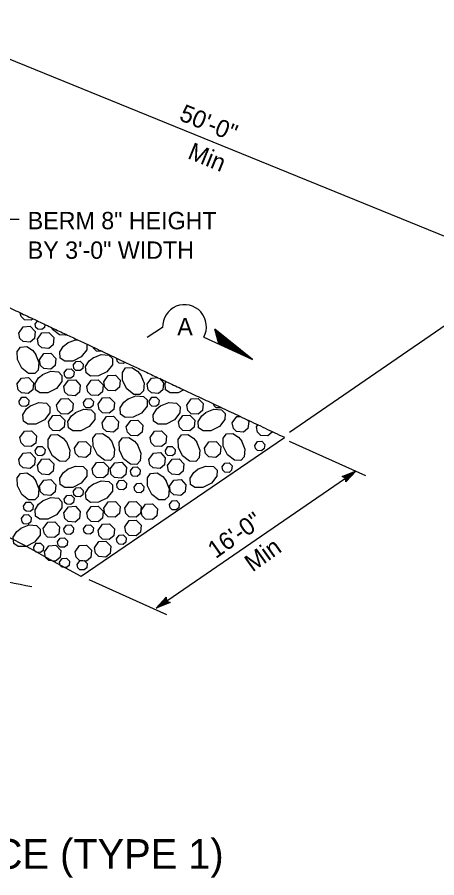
# Model space of a CAD drawing. Extents: x -894 to 866, y -472 to 714.
# Drawn here: x -441.1 to -271.9, y -94.2 to 252.8 of the extents above; entities that cross this region are included whole.
import ezdxf

# ---------------------------------------------------------------- set-up
doc = ezdxf.new("R2010")
doc.units = 0
for name, color, linetype in [('df_FLOW-LINE', 7, 'Continuous'), ('pp_PRESENTATION', 7, 'Continuous'), ('temp_CONSTRUCTION', 7, 'Continuous'), ('temp_CONSTRUCTION-anno', 7, 'Continuous')]:
    doc.layers.add(name, color=color, linetype=linetype)

msp = doc.modelspace()

# ---------------------------------------------------------------- linework, layer by layer
at = {"layer": 'df_FLOW-LINE'}
msp.add_spline([(-435.15, 23.08), (-473.16, 29.67), (-494.19, 31.24)], degree=3, dxfattribs=at)
at = {"layer": 'pp_PRESENTATION'}
for p, q in [((-382.42, 127.67), (-388.59, 123.69)), ((-346.16, 114.77), (-361.31, 127.06)), ((-359.78, 121.05), (-361.31, 127.06)), ((-347.57, 115.42), (-361.15, 126.43)), ((-348.98, 116.07), (-361, 125.81)), ((-350.39, 116.72), (-360.84, 125.19)), ((-365.83, 123.83), (-346.16, 114.77)), ((-351.81, 117.37), (-360.68, 124.57)), ((-353.22, 118.02), (-360.52, 123.94)), ((-354.63, 118.67), (-360.36, 123.32)), ((-356.04, 119.32), (-360.2, 122.7)), ((-357.45, 119.97), (-360.04, 122.07)), ((-358.87, 120.62), (-359.89, 121.45))]:
    msp.add_line(p, q, dxfattribs=at)
msp.add_arc((-373.59, 128.04), 8.83, 331.4936, 182.464, dxfattribs=at)
at = {"layer": 'temp_CONSTRUCTION'}
msp.add_line((-415.29, 27.46), (-333.26, 83.38), dxfattribs=at)
for points in [[(-434.65, 131.18), (-435.37, 130.57), (-438.18, 130.77), (-439.51, 132.06), (-439.81, 133.61)], [(-433.81, 129.06), (-432.9, 130.35)], [(-429.9, 128.94), (-430.02, 127.73), (-431.07, 126.85), (-432.76, 126.97), (-433.55, 127.74), (-433.81, 129.06)], [(-440.44, 125.45), (-438.65, 127.99), (-435.81, 128.15), (-433.83, 126.1), (-434.11, 123.22), (-435.87, 121.76), (-438.68, 121.97), (-440.01, 123.25), (-440.44, 125.45)], [(-432.9, 122.94), (-431.12, 125.47), (-428.27, 125.63), (-426.29, 123.58), (-426.58, 120.71), (-428.34, 119.24), (-431.15, 119.45), (-432.47, 120.73), (-432.9, 122.93)], [(-421.29, 124.88), (-421.55, 124.61), (-424.03, 124.66), (-426.86, 126.87), (-427.27, 127.7)], [(-412.97, 120.96), (-413.02, 118.63), (-415.23, 115.81), (-418.64, 114.1), (-421.86, 114.04), (-423.67, 115.33), (-423.85, 117.89), (-422.37, 120.19), (-420.69, 121.53)], [(-420.83, 121.45), (-417.49, 122.77), (-416.65, 122.7)], [(-433.63, 116.94), (-432.3, 113.6), (-432.57, 110.54), (-433.95, 109.08), (-436.44, 109.13), (-439.26, 111.34), (-440.97, 114.75), (-441.03, 117.97), (-439.74, 119.78), (-437.18, 119.96), (-434.88, 118.49), (-433.54, 116.8)], [(-406.73, 118.02), (-409.13, 118.19), (-410.45, 119.47), (-410.51, 119.8)], [(-432.11, 114.59), (-430.33, 117.13), (-427.48, 117.29), (-425.5, 115.24), (-425.79, 112.36), (-427.54, 110.9), (-430.36, 111.1), (-431.68, 112.38), (-432.11, 114.59)], [(-410.48, 115.49), (-407.14, 116.81), (-404.08, 116.54), (-402.62, 115.16), (-402.66, 112.67), (-404.88, 109.85), (-408.29, 108.14), (-411.51, 108.08), (-413.32, 109.37), (-413.5, 111.94), (-412.03, 114.23), (-410.34, 115.57)], [(-397.61, 113.72), (-398.21, 113.22), (-399.9, 113.34), (-400.69, 114.11), (-400.92, 115.28)], [(-422.1, 109.41), (-421.03, 110.94), (-419.33, 111.03), (-418.14, 109.8), (-418.31, 108.08), (-419.37, 107.2), (-421.05, 107.32), (-421.85, 108.09), (-422.1, 109.41)], [(-418.43, 112.51), (-417.35, 114.03), (-415.65, 114.13), (-414.46, 112.9), (-414.63, 111.17), (-415.69, 110.29), (-417.37, 110.41), (-418.17, 111.18), (-418.42, 112.51)], [(-391.23, 108.52), (-389.91, 105.19), (-390.17, 102.12), (-391.56, 100.66), (-394.04, 100.71), (-396.87, 102.92), (-398.58, 106.34), (-398.63, 109.56), (-397.35, 111.37), (-394.78, 111.54), (-392.49, 110.07), (-391.14, 108.39)], [(-430.86, 108.69), (-427.53, 110.01), (-424.46, 109.75), (-423.01, 108.36), (-423.05, 105.88), (-425.26, 103.05), (-428.68, 101.34), (-431.9, 101.29), (-433.71, 102.57), (-433.88, 105.14), (-432.41, 107.43), (-430.73, 108.78)], [(-406.11, 105.8), (-404.32, 108.34), (-401.48, 108.5), (-399.5, 106.45), (-399.78, 103.58), (-401.54, 102.11), (-404.35, 102.32), (-405.68, 103.6), (-406.11, 105.8)], [(-441.15, 104.78), (-439.36, 107.32), (-436.51, 107.48), (-434.54, 105.43), (-434.82, 102.55), (-436.58, 101.09), (-439.39, 101.29), (-440.72, 102.57), (-441.14, 104.78)], [(-422.22, 103.84), (-420.44, 106.38), (-417.59, 106.54), (-415.61, 104.49), (-415.9, 101.61), (-417.66, 100.15), (-420.47, 100.35), (-421.79, 101.63), (-422.22, 103.84)], [(-413.02, 103.94), (-411.24, 106.48), (-408.39, 106.64), (-406.41, 104.59), (-406.7, 101.71), (-408.46, 100.25), (-411.27, 100.46), (-412.59, 101.74), (-413.02, 103.94)], [(-388.66, 104.78), (-386.88, 107.32), (-384.33, 107.46)], [(-383.75, 107.19), (-382.05, 105.43), (-382.34, 102.55), (-384.1, 101.09), (-386.91, 101.29), (-388.23, 102.57), (-388.66, 104.78)], [(-373.84, 102.52), (-376.19, 101.34), (-379.41, 101.29), (-381.22, 102.57), (-381.4, 105.14), (-380.93, 105.86)], [(-440.33, 98.04), (-439.26, 99.56), (-437.56, 99.66), (-436.37, 98.43), (-436.54, 96.7), (-437.59, 95.82), (-439.28, 95.95), (-440.07, 96.72), (-440.33, 98.04)], [(-435.71, 96.09), (-432.38, 97.41), (-429.31, 97.14), (-427.86, 95.76), (-427.9, 93.27), (-430.11, 90.45), (-433.53, 88.74), (-436.75, 88.68), (-438.56, 89.97), (-438.73, 92.53), (-437.26, 94.83), (-435.58, 96.17)], [(-425.15, 96.41), (-423.36, 98.95), (-420.52, 99.11), (-418.54, 97.06), (-418.82, 94.18), (-420.58, 92.72), (-423.39, 92.92), (-424.72, 94.21), (-425.15, 96.41)], [(-414.33, 97.45), (-413.26, 98.98), (-411.55, 99.07), (-410.36, 97.84), (-410.53, 96.12), (-411.59, 95.24), (-413.28, 95.36), (-414.07, 96.13), (-414.33, 97.45)], [(-408.48, 96.8), (-406.7, 99.33), (-403.85, 99.5), (-401.87, 97.44), (-402.16, 94.57), (-403.92, 93.11), (-406.73, 93.31), (-408.05, 94.59), (-408.48, 96.8)], [(-396.52, 98.82), (-393.18, 100.15), (-390.12, 99.88), (-388.66, 98.5), (-388.71, 96.01), (-390.92, 93.19), (-394.33, 91.48), (-397.55, 91.42), (-399.37, 92.71), (-399.54, 95.27), (-398.07, 97.57), (-396.38, 98.91)], [(-387.85, 98.04), (-386.78, 99.56), (-385.07, 99.66), (-383.88, 98.43), (-384.05, 96.7), (-385.11, 95.82), (-386.8, 95.95), (-387.59, 96.72), (-387.85, 98.04)], [(-383.23, 96.09), (-379.89, 97.41), (-376.83, 97.14), (-375.37, 95.76), (-375.42, 93.27), (-377.63, 90.45), (-381.04, 88.74), (-384.26, 88.68), (-386.07, 89.97), (-386.25, 92.53), (-384.78, 94.83), (-383.09, 96.17)], [(-372.66, 96.41), (-370.88, 98.95), (-368.03, 99.11), (-366.05, 97.06), (-366.34, 94.18), (-368.1, 92.72), (-370.91, 92.92), (-372.23, 94.21), (-372.66, 96.41)], [(-417.59, 93.39), (-414.25, 94.71), (-411.19, 94.45), (-409.73, 93.06), (-409.78, 90.58), (-411.99, 87.75), (-415.41, 86.04), (-418.63, 85.99), (-420.44, 87.27), (-420.61, 89.84), (-419.14, 92.13), (-417.45, 93.47)], [(-365.1, 93.39), (-361.77, 94.71), (-358.7, 94.45), (-357.25, 93.06), (-357.29, 90.58), (-359.5, 87.75), (-362.92, 86.04), (-366.14, 85.99), (-367.95, 87.27), (-368.12, 89.84), (-366.65, 92.13), (-364.97, 93.47)], [(-358.85, 95.45), (-359.1, 95.24), (-360.79, 95.36), (-361.58, 96.13), (-361.71, 96.8)], [(-428.5, 89.7), (-426.72, 92.24), (-423.87, 92.4), (-421.89, 90.35), (-422.18, 87.47), (-423.94, 86.01), (-426.75, 86.21), (-428.07, 87.5), (-428.5, 89.7)], [(-406.81, 89.2), (-405.02, 91.74), (-402.18, 91.9), (-400.2, 89.85), (-400.48, 86.97), (-402.24, 85.51), (-405.05, 85.71), (-406.37, 87), (-406.8, 89.2)], [(-397.06, 87.65), (-395.27, 90.19), (-392.43, 90.35), (-390.45, 88.3), (-390.73, 85.42), (-392.49, 83.96), (-395.3, 84.16), (-396.63, 85.44), (-397.06, 87.65)], [(-376.02, 89.7), (-374.23, 92.24), (-371.39, 92.4), (-369.41, 90.35), (-369.69, 87.47), (-371.45, 86.01), (-374.26, 86.21), (-375.59, 87.5), (-376.02, 89.7)], [(-354.32, 89.2), (-352.54, 91.74), (-351.14, 91.82)], [(-348.34, 90.5), (-347.71, 89.85), (-348, 86.97), (-349.76, 85.51), (-352.57, 85.71), (-353.89, 87), (-354.32, 89.2)], [(-344.57, 87.65), (-344, 88.46)], [(-338.22, 85.73), (-338.25, 85.42), (-340.01, 83.96), (-342.82, 84.16), (-344.14, 85.44), (-344.57, 87.65)], [(-439.94, 83.34), (-438.15, 85.87), (-435.31, 86.03), (-433.33, 83.98), (-433.61, 81.11), (-435.37, 79.64), (-438.18, 79.85), (-439.51, 81.13), (-439.94, 83.34)], [(-421.22, 81.54), (-419.9, 78.21), (-420.16, 75.14), (-421.55, 73.69), (-424.03, 73.73), (-426.86, 75.94), (-428.57, 79.36), (-428.62, 82.58), (-427.33, 84.39), (-424.77, 84.56), (-422.48, 83.09), (-421.13, 81.41)], [(-403.09, 81.98), (-401.77, 78.64), (-402.04, 75.58), (-403.42, 74.12), (-405.91, 74.17), (-408.73, 76.38), (-410.44, 79.79), (-410.5, 83.01), (-409.21, 84.83), (-406.65, 85), (-404.35, 83.53), (-403.01, 81.84)], [(-392.52, 80.36), (-391.2, 77.02), (-391.47, 73.96), (-392.85, 72.5), (-395.34, 72.55), (-398.16, 74.76), (-399.87, 78.17), (-399.93, 81.39), (-398.64, 83.21), (-396.07, 83.38), (-393.78, 81.91), (-392.44, 80.22)], [(-387.45, 83.34), (-385.67, 85.87), (-382.82, 86.03), (-380.84, 83.98), (-381.13, 81.11), (-382.89, 79.64), (-385.7, 79.85), (-387.02, 81.13), (-387.45, 83.34)], [(-368.73, 81.54), (-367.41, 78.21), (-367.68, 75.14), (-369.06, 73.69), (-371.55, 73.73), (-374.37, 75.94), (-376.08, 79.36), (-376.14, 82.58), (-374.85, 84.39), (-372.28, 84.56), (-369.99, 83.09), (-368.65, 81.41)], [(-350.61, 81.98), (-349.29, 78.64), (-349.55, 75.58), (-350.94, 74.12), (-353.42, 74.17), (-356.25, 76.38), (-357.96, 79.79), (-358.01, 83.01), (-356.73, 84.83), (-354.16, 85), (-351.87, 83.53), (-350.52, 81.84)], [(-418.01, 79.02), (-416.23, 81.56), (-413.39, 81.72), (-411.41, 79.67), (-411.69, 76.79), (-413.45, 75.33), (-416.26, 75.53), (-417.58, 76.82), (-418.01, 79.02)], [(-365.53, 79.02), (-363.75, 81.56), (-360.9, 81.72), (-358.92, 79.67), (-359.21, 76.79), (-360.96, 75.33), (-363.78, 75.53), (-365.1, 76.82), (-365.53, 79.02)], [(-345.23, 80.17), (-344.16, 81.7), (-342.45, 81.79), (-341.27, 80.56), (-341.44, 78.84), (-342.49, 77.96), (-344.18, 78.08), (-344.97, 78.85), (-345.23, 80.17)], [(-440.44, 74.53), (-438.65, 77.06), (-435.81, 77.23), (-433.83, 75.18), (-434.11, 72.3), (-435.87, 70.84), (-438.68, 71.04), (-440.01, 72.32), (-440.44, 74.53)], [(-433.81, 78.14), (-432.74, 79.66), (-431.03, 79.76), (-429.85, 78.53), (-430.02, 76.8), (-431.07, 75.92), (-432.76, 76.05), (-433.55, 76.82), (-433.81, 78.14)], [(-387.95, 74.53), (-386.17, 77.06), (-383.32, 77.23), (-381.34, 75.18), (-381.63, 72.3), (-383.39, 70.84), (-386.2, 71.04), (-387.52, 72.32), (-387.95, 74.53)], [(-381.33, 78.14), (-380.26, 79.66), (-378.55, 79.76), (-377.36, 78.53), (-377.53, 76.8), (-378.59, 75.92), (-380.27, 76.05), (-381.07, 76.82), (-381.32, 78.14)], [(-432.9, 72.01), (-431.12, 74.54), (-428.27, 74.71), (-426.29, 72.66), (-426.58, 69.78), (-428.34, 68.32), (-431.15, 68.52), (-432.47, 69.8), (-432.9, 72.01)], [(-410.88, 70.75), (-409.1, 73.29), (-406.25, 73.45), (-404.27, 71.4), (-404.56, 68.52), (-406.31, 67.06), (-409.13, 67.26), (-410.45, 68.55), (-410.88, 70.75)], [(-403.54, 70.64), (-401.76, 73.18), (-398.91, 73.34), (-396.93, 71.29), (-397.22, 68.42), (-398.98, 66.95), (-401.79, 67.16), (-403.11, 68.44), (-403.54, 70.64)], [(-380.42, 72.01), (-378.63, 74.54), (-375.79, 74.71), (-373.81, 72.66), (-374.09, 69.78), (-375.85, 68.32), (-378.66, 68.52), (-379.99, 69.8), (-380.42, 72.01)], [(-358.38, 71.48), (-357.31, 73), (-355.61, 73.1), (-354.42, 71.87), (-354.59, 70.14), (-355.65, 69.26), (-357.33, 69.39), (-358.13, 70.15), (-358.38, 71.48)], [(-420.83, 70.52), (-417.49, 71.84), (-414.43, 71.58), (-412.97, 70.19), (-413.02, 67.71), (-415.23, 64.88), (-418.64, 63.17), (-421.86, 63.12), (-423.67, 64.4), (-423.85, 66.97), (-422.37, 69.26), (-420.69, 70.6)], [(-395.43, 69.86), (-394.36, 71.38), (-392.65, 71.48), (-391.46, 70.25), (-391.64, 68.52), (-392.69, 67.65), (-394.38, 67.77), (-395.17, 68.54), (-395.43, 69.86)], [(-368.34, 70.52), (-365, 71.84), (-361.94, 71.58), (-360.48, 70.19), (-360.53, 67.71), (-362.74, 64.88), (-366.16, 63.17), (-369.38, 63.12), (-371.19, 64.4), (-371.36, 66.97), (-369.89, 69.26), (-368.21, 70.6)], [(-433.63, 66.01), (-432.3, 62.67), (-432.57, 59.61), (-433.95, 58.15), (-436.44, 58.2), (-439.26, 60.41), (-440.97, 63.83), (-441.03, 67.05), (-439.74, 68.86), (-437.18, 69.03), (-434.88, 67.56), (-433.54, 65.88)], [(-432.11, 63.66), (-430.33, 66.2), (-427.48, 66.36), (-425.5, 64.31), (-425.79, 61.44), (-427.54, 59.97), (-430.36, 60.18), (-431.68, 61.46), (-432.11, 63.66)], [(-400.95, 64.51), (-399.88, 66.03), (-398.17, 66.13), (-396.98, 64.9), (-397.15, 63.17), (-398.21, 62.29), (-399.9, 62.42), (-400.69, 63.19), (-400.95, 64.51)], [(-381.14, 66.01), (-379.82, 62.67), (-380.08, 59.61), (-381.47, 58.15), (-383.95, 58.2), (-386.78, 60.41), (-388.49, 63.83), (-388.54, 67.05), (-387.26, 68.86), (-384.69, 69.03), (-382.4, 67.56), (-381.05, 65.88)], [(-379.62, 63.66), (-377.84, 66.2), (-374.99, 66.36), (-373.01, 64.31), (-373.3, 61.44), (-375.06, 59.97), (-377.87, 60.18), (-379.19, 61.46), (-379.62, 63.66)], [(-418.43, 61.58), (-417.35, 63.1), (-415.65, 63.2), (-414.46, 61.97), (-414.63, 60.25), (-415.69, 59.37), (-417.37, 59.49), (-418.17, 60.26), (-418.42, 61.58)], [(-410.48, 64.56), (-407.14, 65.88), (-404.08, 65.62), (-402.62, 64.23), (-402.66, 61.75), (-404.88, 58.92), (-408.29, 57.21), (-411.51, 57.16), (-413.32, 58.44), (-413.5, 61.01), (-412.03, 63.3), (-410.34, 64.65)], [(-393.93, 63.25), (-392.85, 64.78), (-391.15, 64.87), (-389.96, 63.64), (-390.13, 61.92), (-391.19, 61.04), (-392.87, 61.16), (-393.67, 61.93), (-393.92, 63.25)], [(-430.86, 57.77), (-427.53, 59.09), (-424.46, 58.82), (-423.01, 57.44), (-423.05, 54.95), (-425.26, 52.13), (-428.68, 50.42), (-431.9, 50.36), (-433.71, 51.65), (-433.88, 54.21), (-432.41, 56.51), (-430.73, 57.85)], [(-422.1, 58.49), (-421.03, 60.01), (-419.33, 60.11), (-418.14, 58.88), (-418.31, 57.15), (-419.37, 56.27), (-421.05, 56.4), (-421.85, 57.16), (-422.1, 58.49)], [(-438.53, 55.68), (-437.46, 57.2), (-435.75, 57.3), (-434.57, 56.07), (-434.74, 54.35), (-435.79, 53.47), (-437.48, 53.59), (-438.27, 54.36), (-438.53, 55.68)], [(-422.22, 52.91), (-420.44, 55.45), (-417.59, 55.61), (-415.61, 53.56), (-415.9, 50.68), (-417.66, 49.22), (-420.47, 49.43), (-421.79, 50.71), (-422.22, 52.91)], [(-413.02, 53.02), (-411.24, 55.55), (-408.39, 55.72), (-406.41, 53.67), (-406.7, 50.79), (-408.46, 49.33), (-411.27, 49.53), (-412.59, 50.81), (-413.02, 53.02)], [(-406.11, 54.88), (-404.32, 57.42), (-401.48, 57.58), (-399.5, 55.53), (-399.78, 52.65), (-401.54, 51.19), (-404.35, 51.39), (-405.68, 52.67), (-406.11, 54.88)], [(-397.67, 54.88), (-395.89, 57.42), (-393.04, 57.58), (-391.06, 55.53), (-391.35, 52.65), (-393.11, 51.19), (-395.92, 51.39), (-397.24, 52.67), (-397.67, 54.88)], [(-391.11, 53.94), (-389.33, 56.48), (-386.48, 56.64), (-384.5, 54.59), (-384.79, 51.71), (-386.54, 50.25), (-389.36, 50.45), (-390.68, 51.74), (-391.11, 53.94)], [(-379.67, 56.33), (-378.6, 57.86), (-376.89, 57.96), (-375.71, 56.72), (-375.88, 55), (-376.93, 54.12), (-378.62, 54.24), (-379.41, 55.01), (-379.67, 56.33)], [(-439.37, 50.64), (-438.3, 52.16), (-436.59, 52.26), (-435.41, 51.02), (-435.58, 49.3), (-436.63, 48.42), (-438.32, 48.54), (-439.11, 49.31), (-439.37, 50.63)], [(-430.56, 46.66), (-428.77, 49.2), (-425.93, 49.36), (-423.95, 47.31), (-424.23, 44.43), (-425.99, 42.97), (-428.8, 43.17), (-430.12, 44.45), (-430.55, 46.66)], [(-408.48, 45.87), (-406.7, 48.41), (-403.85, 48.57), (-401.87, 46.52), (-402.16, 43.64), (-403.92, 42.18), (-406.73, 42.38), (-408.05, 43.67), (-408.48, 45.87)], [(-397.67, 47.37), (-395.89, 49.91), (-393.04, 50.07), (-391.06, 48.02), (-391.35, 45.14), (-393.11, 43.68), (-395.92, 43.89), (-397.24, 45.17), (-397.67, 47.37)], [(-439.63, 46.76), (-436.3, 48.09), (-433.23, 47.82), (-431.77, 46.44), (-431.82, 43.95), (-434.03, 41.12), (-437.45, 39.42), (-440.67, 39.36), (-442.48, 40.65), (-442.65, 43.21), (-441.18, 45.5), (-439.5, 46.85)], [(-422.26, 46.47), (-421.19, 47.99), (-419.48, 48.09), (-418.3, 46.86), (-418.47, 45.13), (-419.52, 44.26), (-421.21, 44.38), (-422, 45.15), (-422.26, 46.47)], [(-414.33, 46.53), (-413.26, 48.05), (-411.55, 48.15), (-410.36, 46.92), (-410.53, 45.19), (-411.59, 44.31), (-413.28, 44.44), (-414.07, 45.21), (-414.33, 46.53)], [(-424.76, 41.28), (-423.69, 42.8), (-421.98, 42.9), (-420.79, 41.66), (-420.97, 39.94), (-422.02, 39.06), (-423.71, 39.18), (-424.5, 39.95), (-424.76, 41.28)], [(-401.06, 42.44), (-399.99, 43.96), (-398.28, 44.06), (-397.09, 42.83), (-397.26, 41.11), (-398.32, 40.23), (-400.01, 40.35), (-400.8, 41.12), (-401.06, 42.44)], [(-434.42, 39.17), (-433.35, 40.69), (-431.64, 40.79), (-430.45, 39.56), (-430.62, 37.83), (-431.68, 36.95), (-433.36, 37.08), (-434.16, 37.84), (-434.42, 39.17)], [(-430.12, 37.19), (-428.34, 39.73), (-425.49, 39.89), (-423.51, 37.84), (-423.8, 34.96), (-425.56, 33.5), (-428.37, 33.7), (-429.69, 34.98), (-430.12, 37.19)], [(-417.7, 37.24), (-415.91, 39.77), (-413.07, 39.94), (-411.09, 37.88), (-411.37, 35.01), (-413.13, 33.55), (-415.94, 33.75), (-417.26, 35.03), (-417.69, 37.24)], [(-409.93, 38.86), (-408.15, 41.39), (-405.3, 41.55), (-403.32, 39.5), (-403.61, 36.63), (-405.37, 35.16), (-408.18, 35.37), (-409.5, 36.65), (-409.93, 38.85)], [(-423.94, 33.09), (-422.87, 34.61), (-421.16, 34.71), (-419.98, 33.48), (-420.15, 31.75), (-421.2, 30.87), (-422.89, 31), (-423.68, 31.76), (-423.94, 33.09)], [(-416.83, 32.14), (-415.76, 33.66), (-414.06, 33.76), (-412.87, 32.53), (-413.04, 30.8), (-414.09, 29.93), (-415.78, 30.05), (-416.58, 30.82), (-416.83, 32.14)]]:
    msp.add_lwpolyline(points, dxfattribs=at)
msp.add_open_spline([(-476.43, 150.86), (-428.72, 128.38), (-381.01, 105.89), (-333.3, 83.41)], degree=2, dxfattribs=at)
msp.add_spline([(-693.15, 87.65), (-665.47, 98.23), (-606.17, 103.1), (-570.33, 96.49), (-415.34, 27.43)], degree=3, dxfattribs=at)
at = {"layer": 'temp_CONSTRUCTION-anno'}
for p, q in [((-485.58, 252.76), (-235.95, 151.04)), ((-456.08, 171.31), (-440.33, 171.31)), ((-331.32, 85.48), (-228.34, 156.26)), ((-331.44, 81.9), (-300.61, 68.07)), ((-385.07, 14.51), (-304.45, 69.86)), ((-310.06, 67.6), (-304.45, 69.86)), ((-304.45, 69.86), (-308.58, 65.44)), ((-304.45, 69.86), (-304.45, 69.86)), ((-308.67, 66.96), (-310.06, 67.6)), ((-310.06, 67.6), (-310.06, 67.6)), ((-309.69, 67.43), (-305.57, 69.09)), ((-309.3, 67.27), (-306.69, 68.32)), ((-308.96, 67.09), (-307.81, 67.55)), ((-308.58, 65.44), (-308.67, 66.96)), ((-307.81, 67.55), (-308.65, 66.66)), ((-306.69, 68.32), (-308.64, 66.24)), ((-305.58, 69.08), (-308.59, 65.86)), ((-308.58, 65.44), (-308.58, 65.44)), ((-380.72, 11.86), (-412.1, 25.94)), ((-385.07, 14.51), (-380.94, 18.93)), ((-383.94, 15.29), (-380.93, 18.51)), ((-382.82, 16.05), (-380.88, 18.13)), ((-381.7, 16.81), (-380.87, 17.7)), ((-380.94, 18.93), (-380.94, 18.93)), ((-380.94, 18.93), (-380.85, 17.4)), ((-380.85, 17.4), (-379.45, 16.76)), ((-379.45, 16.76), (-385.07, 14.51)), ((-385.07, 14.51), (-385.07, 14.51)), ((-379.83, 16.93), (-383.95, 15.28)), ((-380.22, 17.09), (-382.82, 16.05)), ((-380.55, 17.28), (-381.7, 16.81)), ((-379.45, 16.76), (-379.45, 16.76))]:
    msp.add_line(p, q, dxfattribs=at)

# ---------------------------------------------------------------- texts
at = {"layer": 'pp_PRESENTATION'}
msp.add_text('A', height=7, dxfattribs=at).set_placement((-376.52, 124.54))
at = {"layer": 'temp_CONSTRUCTION-anno'}
for s, rotation, p in [('50\'-0"', 337.8294, (-376.15, 211.41)), ('Min', 337.8294, (-372.75, 195.99)), ('16\'-0"', 35.4657, (-361.03, 34.27)), ('Min', 35.4657, (-346.18, 28.89))]:
    msp.add_text(s, height=7, rotation=rotation, dxfattribs=at).set_placement(p)
for s, height, p in [('BERM 8" HEIGHT', 7, (-436.81, 167.27)), ('BY 3\'-0" WIDTH', 7, (-436.81, 155.37)), ('TEMPORARY CONSTRUCTION ENTRANCE (TYPE 1)', 12, (-756.33, -90.54))]:
    msp.add_text(s, height=height, dxfattribs=at).set_placement(p)

doc.saveas('drawing.dxf')
